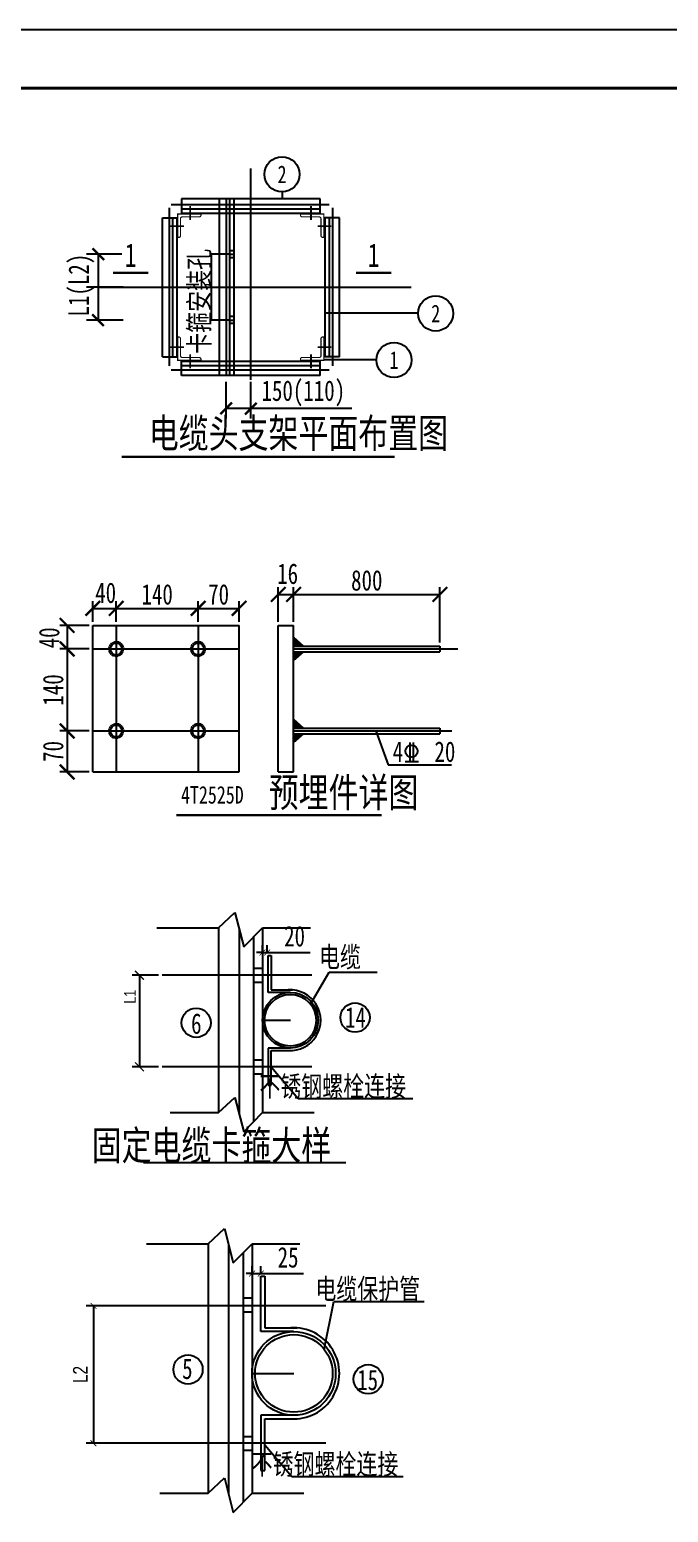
# Model space of a CAD drawing. Header units: inches. Extents: x -113 to 2477, y -497 to 443.
# Drawn here: x 2031.8 to 2141, y 189.8 to 443 of the extents above; entities that cross this region are included whole.
import ezdxf
from ezdxf.enums import TextEntityAlignment as Align

# ---------------------------------------------------------------- set-up
doc = ezdxf.new("R2010")
doc.units = ezdxf.units.IN
doc.header["$MEASUREMENT"] = 0
doc.styles.add('宋体', font='', dxfattribs={"width": 0.75})
doc.styles.get('宋体').set_extended_font_data('SimSun')
doc.dimstyles.new('ISO-25', dxfattribs={"dimtxt": 2.5, "dimasz": 2.5, "dimexe": 1.25, "dimexo": 0.625, "dimtad": 1, "dimtxsty": 'Standard', "dimcen": 2.5, "dimadec": 0, "dimazin": 0, "dimtfac": 1, "dimtmove": 0, "dimatfit": 3, "dimfxl": 1, "dimarcsym": 0})
doc.dimstyles.new('标注', dxfattribs={"dimtxt": 2.5, "dimasz": 1, "dimexe": 1.25, "dimexo": 2, "dimgap": 1, "dimtad": 1, "dimdec": 0, "dimlfac": 40, "dimtxsty": 'Standard', "dimblk": 'ARCHTICK', "dimcen": 2.5, "dimadec": 0, "dimazin": 0, "dimtfac": 1, "dimtdec": 0, "dimtmove": 0, "dimatfit": 3, "dimfxlon": 1, "dimarcsym": 0})

# ---------------------------------------------------------------- blocks, each defined once
blk = doc.blocks.new('A$C51FA7C7B')
for p, q in [((0, 1.18), (0.35, 1.18)), ((0, 1.05), (0.49, 1.05)), ((0, 0.96), (0.6, 0.96)), ((0, 0.77), (0.82, 0.77)), ((0, 0.64), (0.97, 0.64)), ((0, 0.54), (1.08, 0.54)), ((0, 0.38), (1.26, 0.38)), ((0, 0.19), (1.48, 0.19))]:
    blk.add_line(p, q)
blk = doc.blocks.new('_ArchTick')
at = {"color": 0, "linetype": 'ByBlock', "const_width": 0.15}
blk.add_lwpolyline([(-0.5, -0.5), (0.5, 0.5)], dxfattribs=at)
blk = doc.blocks.new('*D17')
at = {"color": 0, "lineweight": -2}
for p, q in [((2076.96, 341.86), (2076.96, 347.8)), ((2101.96, 338.36), (2101.96, 347.8)), ((2076.96, 346.55), (2101.96, 346.55))]:
    blk.add_line(p, q, dxfattribs=at)
at = {"layer": 'Defpoints', "color": 0}
for p in [(2101.96, 346.55), (2076.96, 341.24), (2101.96, 337.74)]:
    blk.add_point(p, dxfattribs=at)
at = {"color": 0, "lineweight": -2, "xscale": 2.5, "yscale": 2.5, "zscale": 2.5, "rotation": 180}
blk.add_blockref('_ArchTick', (2076.96, 346.55), dxfattribs=at)
at = {"color": 0, "lineweight": -2, "xscale": 2.5, "yscale": 2.5, "zscale": 2.5}
blk.add_blockref('_ArchTick', (2101.96, 346.55), dxfattribs=at)
at = {"color": 0, "insert": (2089.46, 348.93), "char_height": 3.5, "attachment_point": 5, "style": '宋体'}
blk.add_mtext('800', dxfattribs=at)
blk = doc.blocks.new('*D18')
at = {"color": 0, "lineweight": -2}
for p, q in [((2042.01, 323.24), (2037, 323.24)), ((2038.25, 323.24), (2038.25, 316.24)), ((2042.01, 316.24), (2037, 316.24))]:
    blk.add_line(p, q, dxfattribs=at)
at = {"layer": 'Defpoints', "color": 0}
for p in [(2042.64, 323.24), (2038.25, 316.24), (2042.64, 316.24)]:
    blk.add_point(p, dxfattribs=at)
at = {"color": 0, "lineweight": -2, "xscale": 2.5, "yscale": 2.5, "zscale": 2.5}
for p, rotation in [((2038.25, 323.24), 90), ((2038.25, 316.24), 270)]:
    blk.add_blockref('_ArchTick', p, dxfattribs=dict(at, rotation=rotation))
at = {"color": 0, "insert": (2035.88, 319.74), "char_height": 3.5, "attachment_point": 5, "rotation": 90, "style": '宋体'}
blk.add_mtext('70', dxfattribs=at)
blk = doc.blocks.new('*D19')
at = {"color": 0, "lineweight": -2}
for p, q in [((2042.01, 337.24), (2037, 337.24)), ((2038.25, 337.24), (2038.25, 323.24)), ((2042.01, 323.24), (2037, 323.24))]:
    blk.add_line(p, q, dxfattribs=at)
at = {"layer": 'Defpoints', "color": 0}
for p in [(2042.64, 337.24), (2038.25, 323.24), (2042.64, 323.24)]:
    blk.add_point(p, dxfattribs=at)
at = {"color": 0, "lineweight": -2, "xscale": 2.5, "yscale": 2.5, "zscale": 2.5}
for p, rotation in [((2038.25, 337.24), 90), ((2038.25, 323.24), 270)]:
    blk.add_blockref('_ArchTick', p, dxfattribs=dict(at, rotation=rotation))
at = {"color": 0, "insert": (2035.88, 330.24), "char_height": 3.5, "attachment_point": 5, "rotation": 90, "style": '宋体'}
blk.add_mtext('140', dxfattribs=at)
blk = doc.blocks.new('*D20')
at = {"color": 0, "lineweight": -2}
for p, q in [((2060.64, 341.86), (2060.64, 345.42)), ((2067.64, 341.86), (2067.64, 345.42)), ((2060.64, 344.17), (2067.64, 344.17))]:
    blk.add_line(p, q, dxfattribs=at)
at = {"layer": 'Defpoints', "color": 0}
for p in [(2067.64, 344.17), (2060.64, 341.24), (2067.64, 341.24)]:
    blk.add_point(p, dxfattribs=at)
at = {"color": 0, "lineweight": -2, "xscale": 2.5, "yscale": 2.5, "zscale": 2.5, "rotation": 180}
blk.add_blockref('_ArchTick', (2060.64, 344.17), dxfattribs=at)
at = {"color": 0, "lineweight": -2, "xscale": 2.5, "yscale": 2.5, "zscale": 2.5}
blk.add_blockref('_ArchTick', (2067.64, 344.17), dxfattribs=at)
at = {"color": 0, "insert": (2064.14, 346.54), "char_height": 3.5, "attachment_point": 5, "style": '宋体'}
blk.add_mtext('70', dxfattribs=at)
blk = doc.blocks.new('*D21')
at = {"color": 0, "lineweight": -2}
for p, q in [((2046.64, 341.86), (2046.64, 345.42)), ((2060.64, 341.86), (2060.64, 345.42)), ((2046.64, 344.17), (2060.64, 344.17))]:
    blk.add_line(p, q, dxfattribs=at)
at = {"layer": 'Defpoints', "color": 0}
for p in [(2060.64, 344.17), (2046.64, 341.24), (2060.64, 341.24)]:
    blk.add_point(p, dxfattribs=at)
at = {"color": 0, "lineweight": -2, "xscale": 2.5, "yscale": 2.5, "zscale": 2.5, "rotation": 180}
blk.add_blockref('_ArchTick', (2046.64, 344.17), dxfattribs=at)
at = {"color": 0, "lineweight": -2, "xscale": 2.5, "yscale": 2.5, "zscale": 2.5}
blk.add_blockref('_ArchTick', (2060.64, 344.17), dxfattribs=at)
at = {"color": 0, "insert": (2053.64, 346.54), "char_height": 3.5, "attachment_point": 5, "style": '宋体'}
blk.add_mtext('140', dxfattribs=at)
blk = doc.blocks.new('*D14')
at = {"color": 0, "lineweight": -2}
for p, q in [((2071.64, 285.41), (2071.64, 286.66)), ((2072.43, 285.41), (2072.43, 286.66)), ((2071.64, 285.41), (2070.64, 285.41)), ((2071.64, 285.41), (2072.43, 285.41)), ((2072.43, 285.41), (2079.8, 285.41))]:
    blk.add_line(p, q, dxfattribs=at)
at = {"layer": 'Defpoints', "color": 0}
for p in [(2071.64, 283.85), (2072.43, 285.41), (2072.43, 283.85)]:
    blk.add_point(p, dxfattribs=at)
at = {"color": 0, "lineweight": -2}
blk.add_blockref('_ArchTick', (2071.64, 285.41), dxfattribs=at)
at = {"color": 0, "lineweight": -2, "rotation": 180}
blk.add_blockref('_ArchTick', (2072.43, 285.41), dxfattribs=at)
at = {"color": 0, "insert": (2077.12, 288.16), "char_height": 3.5, "attachment_point": 5, "style": '宋体'}
blk.add_mtext('20', dxfattribs=at)
blk = doc.blocks.new('*D15')
at = {"color": 0, "lineweight": -2}
for p, q in [((2069.86, 230.59), (2068.86, 230.59)), ((2069.86, 230.56), (2069.86, 231.84)), ((2069.86, 230.59), (2071.34, 230.59)), ((2071.34, 230.56), (2071.34, 231.84)), ((2071.34, 230.59), (2078.67, 230.59))]:
    blk.add_line(p, q, dxfattribs=at)
at = {"layer": 'Defpoints', "color": 0}
for p in [(2071.34, 230.59), (2069.86, 228.56), (2071.34, 228.56)]:
    blk.add_point(p, dxfattribs=at)
at = {"color": 0, "lineweight": -2}
blk.add_blockref('_ArchTick', (2069.86, 230.59), dxfattribs=at)
at = {"color": 0, "lineweight": -2, "rotation": 180}
blk.add_blockref('_ArchTick', (2071.34, 230.59), dxfattribs=at)
at = {"color": 0, "insert": (2076.01, 233.34), "char_height": 3.5, "attachment_point": 5, "style": '宋体'}
blk.add_mtext('25', dxfattribs=at)
blk = doc.blocks.new('*D16')
at = {"color": 0, "lineweight": -2}
for p, q in [((2045.26, 225.08), (2041.51, 225.08)), ((2042.76, 225.08), (2042.76, 201.61)), ((2045.26, 201.61), (2041.51, 201.61))]:
    blk.add_line(p, q, dxfattribs=at)
at = {"layer": 'Defpoints', "color": 0}
for p in [(2050.83, 225.08), (2042.76, 201.61), (2050.83, 201.61)]:
    blk.add_point(p, dxfattribs=at)
at = {"color": 0, "lineweight": -2}
for p, rotation in [((2042.76, 225.08), 90), ((2042.76, 201.61), 270)]:
    blk.add_blockref('_ArchTick', p, dxfattribs=dict(at, rotation=rotation))
at = {"color": 0, "insert": (2040.51, 213.35), "char_height": 2.5, "attachment_point": 5, "rotation": 90, "style": '宋体'}
blk.add_mtext('{\\fArial|b0|i0|c0|p32;L2}', dxfattribs=at)

msp = doc.modelspace()

# ---------------------------------------------------------------- linework, layer by layer
at = {"color": 0}
for p, q in [((1876.517, 442.978), (2470.517, 442.978)), ((2074.982, 415.283), (2074.982, 414.111)), ((2081.522, 414.111), (2057.782, 414.111)), ((2057.782, 414.111), (2057.782, 411.56)), ((2064.276, 383.902), (2064.276, 414.111)), ((2065.999, 414.111), (2065.999, 383.902)), ((2066.762, 414.111), (2066.762, 383.902)), ((2081.522, 411.625), (2081.522, 414.111)), ((2054.526, 410.855), (2057.077, 410.855)), ((2054.526, 387.115), (2054.526, 410.855)), ((2056.25, 410.855), (2056.25, 387.115)), ((2057.012, 410.855), (2057.012, 387.115)), ((2057.782, 412.387), (2081.522, 412.387)), ((2057.782, 411.625), (2081.522, 411.625)), ((2084.779, 410.855), (2082.228, 410.855)), ((2082.293, 410.855), (2082.293, 387.115)), ((2083.055, 410.855), (2083.055, 387.115)), ((2084.779, 387.115), (2084.779, 410.855)), ((2066.762, 405.227), (2065.999, 405.227)), ((2047.581, 404.628), (2041.581, 404.628)), ((2043.581, 404.628), (2043.581, 399.006)), ((2062.949, 393.385), (2062.949, 404.628)), ((2065.999, 404.628), (2062.949, 404.628)), ((2065.999, 404.628), (2066.762, 404.628)), ((2066.762, 404.029), (2065.999, 404.029)), ((2047.827, 399.006), (2041.544, 399.006)), ((2047.581, 399.006), (2041.581, 399.006)), ((2043.581, 399.006), (2043.581, 393.385)), ((2047.827, 393.385), (2041.544, 393.385)), ((2065.999, 393.385), (2062.949, 393.385)), ((2066.762, 393.984), (2065.999, 393.984)), ((2065.999, 393.385), (2066.762, 393.385)), ((2066.762, 392.785), (2065.999, 392.785)), ((2082.53, 394.622), (2098.246, 394.622)), ((2054.526, 387.115), (2057.077, 387.115)), ((2057.782, 383.902), (2057.782, 386.452)), ((2057.782, 386.388), (2081.522, 386.388)), ((2057.782, 385.625), (2081.522, 385.625)), ((2081.522, 383.902), (2081.522, 386.452)), ((2082.085, 386.666), (2091.114, 386.666)), ((2084.779, 387.115), (2082.228, 387.115)), ((2081.522, 383.902), (2057.782, 383.902)), ((2065.436, 376.589), (2065.436, 382.872)), ((2069.631, 376.589), (2069.631, 382.872)), ((2086.913, 378.267), (2065.436, 378.267)), ((2074.346, 341.864), (2074.346, 347.802)), ((2076.964, 341.864), (2076.964, 347.802)), ((2042.638, 341.864), (2042.638, 345.417)), ((2046.638, 341.864), (2046.638, 345.417)), ((2074.346, 346.552), (2076.964, 346.552)), ((2042.638, 344.167), (2046.638, 344.167)), ((2046.638, 344.167), (2053.221, 344.167)), ((2042.013, 341.239), (2037, 341.239)), ((2038.25, 341.239), (2038.25, 337.239)), ((2042.638, 341.239), (2046.638, 341.239)), ((2042.638, 337.239), (2042.638, 341.239)), ((2046.638, 341.239), (2060.638, 341.239)), ((2060.638, 341.239), (2067.638, 341.239)), ((2067.638, 337.239), (2067.638, 341.239)), ((2074.346, 341.239), (2076.964, 341.239)), ((2074.346, 337.239), (2074.346, 341.239)), ((2076.964, 337.239), (2076.964, 341.239)), ((2042.013, 337.239), (2037, 337.239)), ((2038.25, 337.239), (2038.25, 330.656)), ((2042.638, 323.239), (2042.638, 337.239)), ((2045.3, 337.103), (2045.643, 337.138)), ((2045.643, 337.138), (2045.3, 337.103)), ((2045.323, 337.523), (2045.66, 337.45)), ((2045.66, 337.45), (2045.323, 337.523)), ((2045.407, 336.696), (2045.723, 336.835)), ((2045.723, 336.835), (2045.407, 336.696)), ((2045.475, 337.915), (2045.773, 337.742)), ((2045.773, 337.742), (2045.475, 337.915)), ((2045.741, 338.242), (2045.971, 337.985)), ((2045.971, 337.985), (2045.741, 338.242)), ((2046.094, 338.47), (2046.234, 338.154)), ((2046.234, 338.154), (2046.094, 338.47)), ((2046.501, 338.577), (2046.536, 338.234)), ((2046.536, 338.234), (2046.501, 338.577)), ((2046.921, 338.554), (2046.849, 338.217)), ((2046.849, 338.217), (2046.921, 338.554)), ((2047.314, 338.402), (2047.14, 338.104)), ((2047.14, 338.104), (2047.314, 338.402)), ((2047.64, 338.136), (2047.383, 337.906)), ((2047.383, 337.906), (2047.64, 338.136)), ((2047.502, 336.737), (2047.8, 336.563)), ((2047.8, 336.563), (2047.502, 336.737)), ((2047.552, 337.643), (2047.868, 337.783)), ((2047.868, 337.783), (2047.552, 337.643)), ((2047.615, 337.028), (2047.952, 336.956)), ((2047.952, 336.956), (2047.615, 337.028)), ((2047.632, 337.341), (2047.976, 337.376)), ((2047.976, 337.376), (2047.632, 337.341)), ((2059.643, 337.138), (2059.3, 337.103)), ((2059.3, 337.103), (2059.643, 337.138)), ((2059.66, 337.45), (2059.323, 337.523)), ((2059.323, 337.523), (2059.66, 337.45)), ((2059.723, 336.835), (2059.407, 336.696)), ((2059.407, 336.696), (2059.723, 336.835)), ((2059.773, 337.742), (2059.475, 337.915)), ((2059.475, 337.915), (2059.773, 337.742)), ((2059.971, 337.985), (2059.741, 338.242)), ((2059.741, 338.242), (2059.971, 337.985)), ((2060.234, 338.154), (2060.094, 338.47)), ((2060.094, 338.47), (2060.234, 338.154)), ((2060.536, 338.234), (2060.501, 338.577)), ((2060.501, 338.577), (2060.536, 338.234)), ((2060.849, 338.217), (2060.921, 338.554)), ((2060.921, 338.554), (2060.849, 338.217)), ((2061.14, 338.104), (2061.314, 338.402)), ((2061.314, 338.402), (2061.14, 338.104)), ((2061.383, 337.906), (2061.64, 338.136)), ((2061.64, 338.136), (2061.383, 337.906)), ((2061.8, 336.563), (2061.502, 336.737)), ((2061.502, 336.737), (2061.8, 336.563)), ((2061.868, 337.783), (2061.552, 337.643)), ((2061.552, 337.643), (2061.868, 337.783)), ((2061.952, 336.956), (2061.615, 337.028)), ((2061.615, 337.028), (2061.952, 336.956)), ((2061.976, 337.376), (2061.632, 337.341)), ((2061.632, 337.341), (2061.976, 337.376)), ((2067.638, 323.239), (2067.638, 337.239)), ((2074.346, 323.239), (2074.346, 337.239)), ((2076.964, 339.224), (2078.66, 337.739)), ((2076.964, 337.739), (2101.964, 337.739)), ((2076.964, 323.239), (2076.964, 337.239)), ((2076.964, 335.254), (2078.66, 336.739)), ((2076.964, 336.739), (2101.964, 336.739)), ((2101.964, 337.739), (2101.964, 336.739)), ((2045.892, 336.573), (2045.635, 336.343)), ((2045.635, 336.343), (2045.892, 336.573)), ((2046.135, 336.375), (2045.962, 336.077)), ((2045.962, 336.077), (2046.135, 336.375)), ((2046.427, 336.262), (2046.354, 335.925)), ((2046.354, 335.925), (2046.427, 336.262)), ((2046.739, 336.244), (2046.774, 335.901)), ((2046.774, 335.901), (2046.739, 336.244)), ((2047.042, 336.325), (2047.181, 336.009)), ((2047.181, 336.009), (2047.042, 336.325)), ((2047.304, 336.494), (2047.534, 336.237)), ((2047.534, 336.237), (2047.304, 336.494)), ((2059.635, 336.343), (2059.892, 336.573)), ((2059.892, 336.573), (2059.635, 336.343)), ((2059.962, 336.077), (2060.135, 336.375)), ((2060.135, 336.375), (2059.962, 336.077)), ((2060.354, 335.925), (2060.427, 336.262)), ((2060.427, 336.262), (2060.354, 335.925)), ((2060.774, 335.901), (2060.739, 336.244)), ((2060.739, 336.244), (2060.774, 335.901)), ((2061.181, 336.009), (2061.042, 336.325)), ((2061.042, 336.325), (2061.181, 336.009)), ((2061.534, 336.237), (2061.304, 336.494)), ((2061.304, 336.494), (2061.534, 336.237)), ((2045.971, 323.985), (2045.741, 324.242)), ((2045.741, 324.242), (2045.971, 323.985)), ((2046.234, 324.154), (2046.094, 324.47)), ((2046.094, 324.47), (2046.234, 324.154)), ((2046.536, 324.234), (2046.501, 324.577)), ((2046.501, 324.577), (2046.536, 324.234)), ((2046.849, 324.217), (2046.921, 324.554)), ((2046.921, 324.554), (2046.849, 324.217)), ((2047.14, 324.104), (2047.314, 324.402)), ((2047.314, 324.402), (2047.14, 324.104)), ((2047.383, 323.906), (2047.64, 324.136)), ((2047.64, 324.136), (2047.383, 323.906)), ((2059.971, 323.985), (2059.741, 324.242)), ((2059.741, 324.242), (2059.971, 323.985)), ((2060.234, 324.154), (2060.094, 324.47)), ((2060.094, 324.47), (2060.234, 324.154)), ((2060.536, 324.234), (2060.501, 324.577)), ((2060.501, 324.577), (2060.536, 324.234)), ((2060.849, 324.217), (2060.921, 324.554)), ((2060.921, 324.554), (2060.849, 324.217)), ((2061.14, 324.104), (2061.314, 324.402)), ((2061.314, 324.402), (2061.14, 324.104)), ((2061.383, 323.906), (2061.64, 324.136)), ((2061.64, 324.136), (2061.383, 323.906)), ((2076.964, 325.224), (2078.66, 323.739)), ((2042.638, 316.239), (2042.638, 323.239)), ((2045.643, 323.138), (2045.3, 323.103)), ((2045.3, 323.103), (2045.643, 323.138)), ((2045.66, 323.45), (2045.323, 323.523)), ((2045.323, 323.523), (2045.66, 323.45)), ((2045.723, 322.835), (2045.407, 322.696)), ((2045.407, 322.696), (2045.723, 322.835)), ((2045.773, 323.742), (2045.475, 323.915)), ((2045.475, 323.915), (2045.773, 323.742)), ((2045.635, 322.343), (2045.892, 322.573)), ((2045.892, 322.573), (2045.635, 322.343)), ((2045.962, 322.077), (2046.135, 322.375)), ((2046.135, 322.375), (2045.962, 322.077)), ((2046.354, 321.925), (2046.427, 322.262)), ((2046.427, 322.262), (2046.354, 321.925)), ((2046.774, 321.901), (2046.739, 322.244)), ((2046.739, 322.244), (2046.774, 321.901)), ((2047.181, 322.009), (2047.042, 322.325)), ((2047.042, 322.325), (2047.181, 322.009)), ((2047.534, 322.237), (2047.304, 322.494)), ((2047.304, 322.494), (2047.534, 322.237)), ((2047.8, 322.563), (2047.502, 322.737)), ((2047.502, 322.737), (2047.8, 322.563)), ((2047.868, 323.783), (2047.552, 323.643)), ((2047.552, 323.643), (2047.868, 323.783)), ((2047.952, 322.956), (2047.615, 323.028)), ((2047.615, 323.028), (2047.952, 322.956)), ((2047.976, 323.376), (2047.632, 323.341)), ((2047.632, 323.341), (2047.976, 323.376)), ((2059.643, 323.138), (2059.3, 323.103)), ((2059.3, 323.103), (2059.643, 323.138)), ((2059.66, 323.45), (2059.323, 323.523)), ((2059.323, 323.523), (2059.66, 323.45)), ((2059.723, 322.835), (2059.407, 322.696)), ((2059.407, 322.696), (2059.723, 322.835)), ((2059.773, 323.742), (2059.475, 323.915)), ((2059.475, 323.915), (2059.773, 323.742)), ((2059.635, 322.343), (2059.892, 322.573)), ((2059.892, 322.573), (2059.635, 322.343)), ((2059.962, 322.077), (2060.135, 322.375)), ((2060.135, 322.375), (2059.962, 322.077)), ((2060.354, 321.925), (2060.427, 322.262)), ((2060.427, 322.262), (2060.354, 321.925)), ((2060.774, 321.901), (2060.739, 322.244)), ((2060.739, 322.244), (2060.774, 321.901)), ((2061.181, 322.009), (2061.042, 322.325)), ((2061.042, 322.325), (2061.181, 322.009)), ((2061.534, 322.237), (2061.304, 322.494)), ((2061.304, 322.494), (2061.534, 322.237)), ((2061.8, 322.563), (2061.502, 322.737)), ((2061.502, 322.737), (2061.8, 322.563)), ((2061.868, 323.783), (2061.552, 323.643)), ((2061.552, 323.643), (2061.868, 323.783)), ((2061.952, 322.956), (2061.615, 323.028)), ((2061.615, 323.028), (2061.952, 322.956)), ((2061.976, 323.376), (2061.632, 323.341)), ((2061.632, 323.341), (2061.976, 323.376)), ((2067.638, 316.239), (2067.638, 323.239)), ((2074.346, 316.239), (2074.346, 323.239)), ((2076.964, 323.739), (2101.964, 323.739)), ((2076.964, 316.239), (2076.964, 323.239)), ((2076.964, 321.254), (2078.66, 322.739)), ((2076.964, 322.739), (2101.964, 322.739)), ((2090.982, 323.239), (2093.114, 317.436)), ((2101.964, 323.739), (2101.964, 322.739)), ((2096.824, 321.238), (2096.824, 318.116)), ((2097.414, 321.238), (2097.414, 318.116)), ((2093.114, 317.436), (2103.932, 317.436)), ((2096.025, 318.046), (2098.282, 318.046)), ((2042.638, 316.239), (2046.638, 316.239)), ((2046.638, 316.239), (2060.638, 316.239)), ((2060.638, 316.239), (2067.638, 316.239)), ((2074.346, 316.239), (2076.964, 316.239)), ((2064.142, 289.649), (2066.909, 292.256)), ((2066.909, 292.256), (2068.441, 286.374)), ((2053.589, 289.649), (2064.142, 289.649)), ((2064.142, 289.649), (2064.142, 258.067)), ((2067.642, 289.44), (2067.642, 257.858)), ((2068.441, 286.374), (2071.642, 289.649)), ((2071.642, 289.649), (2079.827, 289.649)), ((2071.642, 289.649), (2071.642, 258.067)), ((2070.111, 288.083), (2070.111, 256.5)), ((2072.634, 284.895), (2073.097, 284.895)), ((2072.634, 278.598), (2072.634, 284.895)), ((2073.097, 284.895), (2073.097, 279.009)), ((2053.851, 281.528), (2049.366, 281.528)), ((2050.616, 281.528), (2050.616, 265.885)), ((2080.049, 281.528), (2054.476, 281.528)), ((2070.111, 282.71), (2071.642, 282.71)), ((2071.642, 282.71), (2071.642, 280.347)), ((2079.864, 276.574), (2083.013, 282.028)), ((2083.013, 282.028), (2091.207, 282.028)), ((2070.111, 280.347), (2071.642, 280.347)), ((2071.642, 280.347), (2071.642, 267.067)), ((2076.373, 278.598), (2072.634, 278.598)), ((2073.097, 279.009), (2076.763, 279.009)), ((2071.642, 273.838), (2076.402, 273.838)), ((2072.634, 269.078), (2072.634, 262.781)), ((2076.373, 269.078), (2072.634, 269.078)), ((2073.097, 262.781), (2073.097, 268.667)), ((2073.097, 268.667), (2076.763, 268.667)), ((2053.851, 265.885), (2049.366, 265.885)), ((2080.049, 265.885), (2054.476, 265.885)), ((2070.111, 267.067), (2071.642, 267.067)), ((2073.097, 265.885), (2077.724, 260.481)), ((2070.111, 264.703), (2071.642, 264.703)), ((2072.634, 262.781), (2073.097, 262.781)), ((2064.142, 258.067), (2066.909, 260.673)), ((2066.909, 260.673), (2068.441, 254.791)), ((2077.724, 260.481), (2097.326, 260.481)), ((2055.866, 258.067), (2064.142, 258.067)), ((2068.441, 254.791), (2071.642, 258.067)), ((2071.642, 258.067), (2080.478, 258.067)), ((2051.33, 249.564), (2085.895, 249.564)), ((2062.357, 235.686), (2065.124, 238.293)), ((2065.124, 238.293), (2066.656, 232.411)), ((2051.804, 235.686), (2062.357, 235.686)), ((2062.357, 235.686), (2062.357, 193.098)), ((2065.857, 235.477), (2065.857, 192.889)), ((2066.656, 232.411), (2069.857, 235.686)), ((2069.857, 235.686), (2078.042, 235.686)), ((2069.857, 235.686), (2069.857, 193.098)), ((2068.326, 234.12), (2068.326, 191.531)), ((2071.344, 230.129), (2072.039, 230.129)), ((2071.344, 220.684), (2071.344, 230.129)), ((2072.039, 230.129), (2072.039, 221.3)), ((2068.326, 226.425), (2069.857, 226.425)), ((2069.857, 227.362), (2069.857, 199.725)), ((2082.189, 217.648), (2083.848, 225.828)), ((2083.848, 225.828), (2099.244, 225.828)), ((2082.467, 225.079), (2044.107, 225.079)), ((2068.326, 224.062), (2069.857, 224.062)), ((2076.953, 220.684), (2071.344, 220.684)), ((2072.039, 221.3), (2077.538, 221.3)), ((2069.857, 213.544), (2076.997, 213.544)), ((2071.344, 206.403), (2071.344, 196.958)), ((2076.953, 206.403), (2071.344, 206.403)), ((2072.039, 196.958), (2072.039, 205.787)), ((2072.039, 205.787), (2077.538, 205.787)), ((2068.326, 202.794), (2069.857, 202.794)), ((2082.467, 201.614), (2044.107, 201.614)), ((2068.326, 200.431), (2069.857, 200.431)), ((2072.039, 201.373), (2076.666, 195.969)), ((2062.357, 193.098), (2065.124, 195.704)), ((2065.124, 195.704), (2066.656, 189.822)), ((2071.344, 196.958), (2072.039, 196.958)), ((2076.666, 195.969), (2095.692, 195.969)), ((2054.081, 193.098), (2062.357, 193.098)), ((2066.656, 189.822), (2069.857, 193.098)), ((2069.857, 193.098), (2078.693, 193.098))]:
    msp.add_line(p, q, dxfattribs=at)
at = {"color": 0, "ltscale": 0.5}
for p, q in [((2069.631, 383.214), (2069.631, 419.257)), ((2056.035, 413.144), (2083.009, 413.144)), ((2065.436, 414.111), (2065.436, 383.902)), ((2055.686, 412.559), (2055.686, 385.588)), ((2083.619, 412.559), (2083.619, 385.588)), ((2043.833, 399.006), (2097.032, 399.006)), ((2056.035, 384.869), (2083.009, 384.869)), ((2046.638, 341.239), (2046.638, 316.239)), ((2060.638, 341.239), (2060.638, 316.239)), ((2042.638, 337.239), (2067.638, 337.239)), ((2076.964, 337.239), (2105, 337.239)), ((2042.638, 323.239), (2067.638, 323.239)), ((2076.964, 323.239), (2103.988, 323.239))]:
    msp.add_line(p, q, dxfattribs=at)
at = {"color": 0, "const_width": 0.5, "flags": 128}
msp.add_lwpolyline([(1901.517, 432.978), (2460.517, 432.978)], dxfattribs=at)
at = {"color": 0}
for points, const_width in [([(2059.263, 412.847), (2059.263, 410.461)], 0.3), ([(2079.929, 412.847), (2079.929, 410.461)], 0.3), ([(2061.131, 411.506), (2057.131, 411.506), (2057.131, 407.506)], 0.2), ([(2078.131, 411.506), (2082.131, 411.506), (2082.131, 407.506)], 0.2), ([(2055.831, 409.426), (2058.217, 409.426)], 0.3), ([(2083.431, 409.426), (2081.045, 409.426)], 0.3), ([(2044.571, 403.638), (2042.591, 405.618)], 0.4), ([(2046.109, 401.478), (2052.109, 401.478)], 0.4), ([(2087.638, 401.478), (2093.638, 401.478)], 0.4), ([(2044.534, 392.395), (2042.554, 394.374)], 0.4), ([(2061.131, 386.506), (2057.131, 386.506), (2057.131, 390.506)], 0.2), ([(2078.131, 386.506), (2082.131, 386.506), (2082.131, 390.506)], 0.2), ([(2055.831, 388.76), (2058.217, 388.76)], 0.3), ([(2059.263, 385.166), (2059.263, 387.552)], 0.3), ([(2079.929, 385.166), (2079.929, 387.552)], 0.3), ([(2083.431, 388.76), (2081.045, 388.76)], 0.3), ([(2064.446, 377.314), (2066.426, 379.294)], 0.4), ([(2068.641, 377.277), (2070.621, 379.257)], 0.4), ([(2047.592, 370.039), (2094.249, 370.039)], 0.4), ([(2091.999, 308.855), (2056.911, 308.855)], 0.4)]:
    msp.add_lwpolyline(points, dxfattribs=dict(at, const_width=const_width))
at = {"color": 0, "const_width": 0.2}
for points in [[(2061.131, 411.506), (2061.131, 411.306, -0.4142199), (2060.831, 411.006), (2057.931, 411.006, 0.4142199), (2057.631, 410.706), (2057.631, 407.806, -0.4141693), (2057.331, 407.506), (2057.131, 407.506)], [(2078.131, 411.506), (2078.131, 411.306, 0.4142199), (2078.431, 411.006), (2081.331, 411.006, -0.4142199), (2081.631, 410.706), (2081.631, 407.806, 0.4141693), (2081.931, 407.506), (2082.131, 407.506)], [(2061.131, 386.506), (2061.131, 386.706, 0.4142199), (2060.831, 387.006), (2057.931, 387.006, -0.4142199), (2057.631, 387.306), (2057.631, 390.206, 0.4141693), (2057.331, 390.506), (2057.131, 390.506)], [(2078.131, 386.506), (2078.131, 386.706, -0.4142199), (2078.431, 387.006), (2081.331, 387.006, 0.4142199), (2081.631, 387.306), (2081.631, 390.206, -0.4141693), (2081.931, 390.506), (2082.131, 390.506)]]:
    msp.add_lwpolyline(points, format="xyb", dxfattribs=at)
at = {"color": 0}
for centre, radius in [((2074.982, 418.283), 3), ((2101.244, 394.52), 3), ((2094.113, 386.564), 3), ((2097.101, 319.781), 1.041), ((2076.402, 273.838), 4.76), ((2076.402, 273.838), 4.412), ((2087.456, 274.309), 2.5), ((2060.308, 273.411), 2.5), ((2076.997, 213.544), 7.14), ((2076.997, 213.544), 6.619), ((2058.913, 214.213), 2.5), ((2089.702, 212.551), 2.5)]:
    msp.add_circle(centre, radius, dxfattribs=at)
at = {"color": 0, "ltscale": 0.2}
for centre in [(2046.638, 337.239), (2060.638, 337.239), (2046.638, 323.239), (2060.638, 323.239)]:
    msp.add_circle(centre, 1, dxfattribs=at)
at = {"color": 0}
for centre, radius in [((2076.402, 273.838), 5.184), ((2076.997, 213.544), 7.775)]:
    msp.add_arc(centre, radius, 266.01402, 93.98598, dxfattribs=at)

# ---------------------------------------------------------------- block references
for p, xscale, yscale, zscale, rotation in [((2074.346, 346.552), 2.5, 2.5, 2.5, 180), ((2042.638, 344.167), 2.5, 2.5, 2.5, 180), ((2038.25, 341.239), 2.5, 2.5, 2.5, 90), ((2038.25, 337.239), 2.5, 2.5, 2.5, 270), ((2050.616, 281.528), 1.5, 1.5, 1.5, 90), ((2050.616, 265.885), 1.5, 1.5, 1.5, 270)]:
    msp.add_blockref('_ArchTick', p, dxfattribs=dict(at, xscale=xscale, yscale=yscale, zscale=zscale, rotation=rotation))
at = {"color": 0, "xscale": 2.5, "yscale": 2.5, "zscale": 2.5}
for p in [(2076.964, 346.552), (2046.638, 344.167)]:
    msp.add_blockref('_ArchTick', p, dxfattribs=at)
at = {"color": 0}
for p in [(2076.964, 337.739), (2076.964, 323.739)]:
    msp.add_blockref('A$C51FA7C7B', p, dxfattribs=at)
at = {"color": 0, "xscale": -1, "rotation": 180}
for p in [(2076.964, 336.739), (2076.964, 322.739)]:
    msp.add_blockref('A$C51FA7C7B', p, dxfattribs=at)

# ---------------------------------------------------------------- texts
at = {"color": 0, "style": '宋体', "width": 0.75}
for s, p in [('2', (2074.982, 418.283)), ('2', (2101.244, 394.52)), ('1', (2094.113, 386.564))]:
    msp.add_text(s, height=3, dxfattribs=at).set_placement(p, align=Align.MIDDLE)
for s, height, p in [('1', 4, (2049.109, 402.478)), ('1', 4, (2090.638, 402.478)), ('150(110)', 3.5, (2078.617, 379.594))]:
    msp.add_text(s, height=height, dxfattribs=at).set_placement(p, align=Align.CENTER)
msp.add_text('卡箍安装孔 ', height=3.5, rotation=90, dxfattribs=at).set_placement((2062.556, 407.32), align=Align.RIGHT)
msp.add_text('L1(L2)', height=3.5, rotation=90, dxfattribs=at).set_placement((2041.982, 399.354), align=Align.CENTER)
for s, height, p in [('电缆头支架平面布置图', 5, (2052.206, 371.575)), ('4   20', 3.5, (2093.88, 317.956)), ('预埋件详图', 5, (2072.706, 310.245)), ('4T2525D', 3, (2057.713, 310.835))]:
    msp.add_text(s, height=height, dxfattribs=at).set_placement(p)
for s, height, p in [('电缆', 3.5, (2088.456, 282.9)), ('14', 3.5, (2089.311, 272.575)), ('6', 3.5, (2061.222, 271.519)), ('不锈钢螺栓连接', 3.5, (2096.169, 260.811)), ('固定电缆卡箍大样', 5, (2083.375, 249.977)), ('电缆保护管', 3.5, (2098.58, 226.223)), ('5', 3.5, (2059.698, 212.593)), ('15', 3.5, (2091.395, 210.693)), ('不锈钢螺栓连接', 3.5, (2094.852, 196.299))]:
    msp.add_text(s, height=height, dxfattribs=at).set_placement(p, align=Align.RIGHT)
at = {"color": 0, "char_height": 3.5, "attachment_point": 5, "style": '宋体'}
for s, insert in [('16', (2075.939, 350.062)), ('40', (2044.837, 346.804))]:
    msp.add_mtext(s, dxfattribs=dict(at, insert=insert))
at = {"color": 0, "attachment_point": 5, "rotation": 90, "style": '宋体'}
for s, insert, char_height in [('40', (2035.204, 339.136), 3.5), ('{\\fArial|b0|i0|c0|p32;^IL1}', (2048.991, 277.576), 2)]:
    msp.add_mtext(s, dxfattribs=dict(at, insert=insert, char_height=char_height))

# ---------------------------------------------------------------- dimensions: what is measured, and where the dimension line sits
at = {"color": 0}
for base, p1, p2, text, dimstyle, override, picture, middle in [((2101.964, 346.552), (2076.964, 341.239), (2101.964, 337.739), '800', 'ISO-25', {"dimtxt": 3.5, "dimdec": 0, "dimlfac": 10, "dimtxsty": '宋体', "dimblk": 'ArchTick', "dimtdec": 0}, '*D17', (2089.464, 348.927)), ((2072.429, 285.414), (2071.642, 283.846), (2072.429, 283.846), '20', '标注', {"dimtxt": 3.5, "dimtxsty": '宋体'}, '*D14', (2077.115, 288.164)), ((2071.344, 230.59), (2069.857, 228.556), (2071.344, 228.556), '25', '标注', {"dimtxt": 3.5, "dimtxsty": '宋体'}, '*D15', (2076.009, 233.34))]:
    dim = msp.add_linear_dim(base=base, p1=p1, p2=p2, text=text, dimstyle=dimstyle, override=override, dxfattribs=at)
    dim.commit()
    dim.dimension.update_dxf_attribs({"geometry": picture, "text_midpoint": middle})
for base, p1, p2, picture, middle in [((2060.638, 344.167), (2046.638, 341.239), (2060.638, 341.239), '*D21', (2053.638, 346.542)), ((2067.638, 344.167), (2060.638, 341.239), (2067.638, 341.239), '*D20', (2064.138, 346.542))]:
    dim = msp.add_linear_dim(base=base, p1=p1, p2=p2, dimstyle='ISO-25', override={"dimtxt": 3.5, "dimdec": 0, "dimlfac": 10, "dimtxsty": '宋体', "dimblk": 'ArchTick', "dimtdec": 0}, dxfattribs=at)
    dim.commit()
    dim.dimension.update_dxf_attribs({"geometry": picture, "text_midpoint": middle})
for base, p1, p2, picture, middle in [((2038.25, 323.239), (2042.638, 337.239), (2042.638, 323.239), '*D19', (2035.875, 330.239)), ((2038.25, 316.239), (2042.638, 323.239), (2042.638, 316.239), '*D18', (2035.875, 319.739))]:
    dim = msp.add_linear_dim(base=base, p1=p1, p2=p2, angle=90, dimstyle='ISO-25', override={"dimtxt": 3.5, "dimdec": 0, "dimlfac": 10, "dimtxsty": '宋体', "dimblk": 'ArchTick', "dimtdec": 0, "dimtmove": 1}, dxfattribs=at)
    dim.commit()
    dim.dimension.update_dxf_attribs({"geometry": picture, "text_midpoint": middle})
dim = msp.add_linear_dim(base=(2042.762, 201.614), p1=(2050.827, 225.079), p2=(2050.827, 201.614), angle=90, text='{\\fArial|b0|i0|c0|p32;L2}', dimstyle='标注', override={"dimtxsty": '宋体'}, dxfattribs=at)
dim.commit()
dim.dimension.update_dxf_attribs({"geometry": '*D16', "text_midpoint": (2040.507, 213.346)})

doc.saveas('drawing.dxf')
